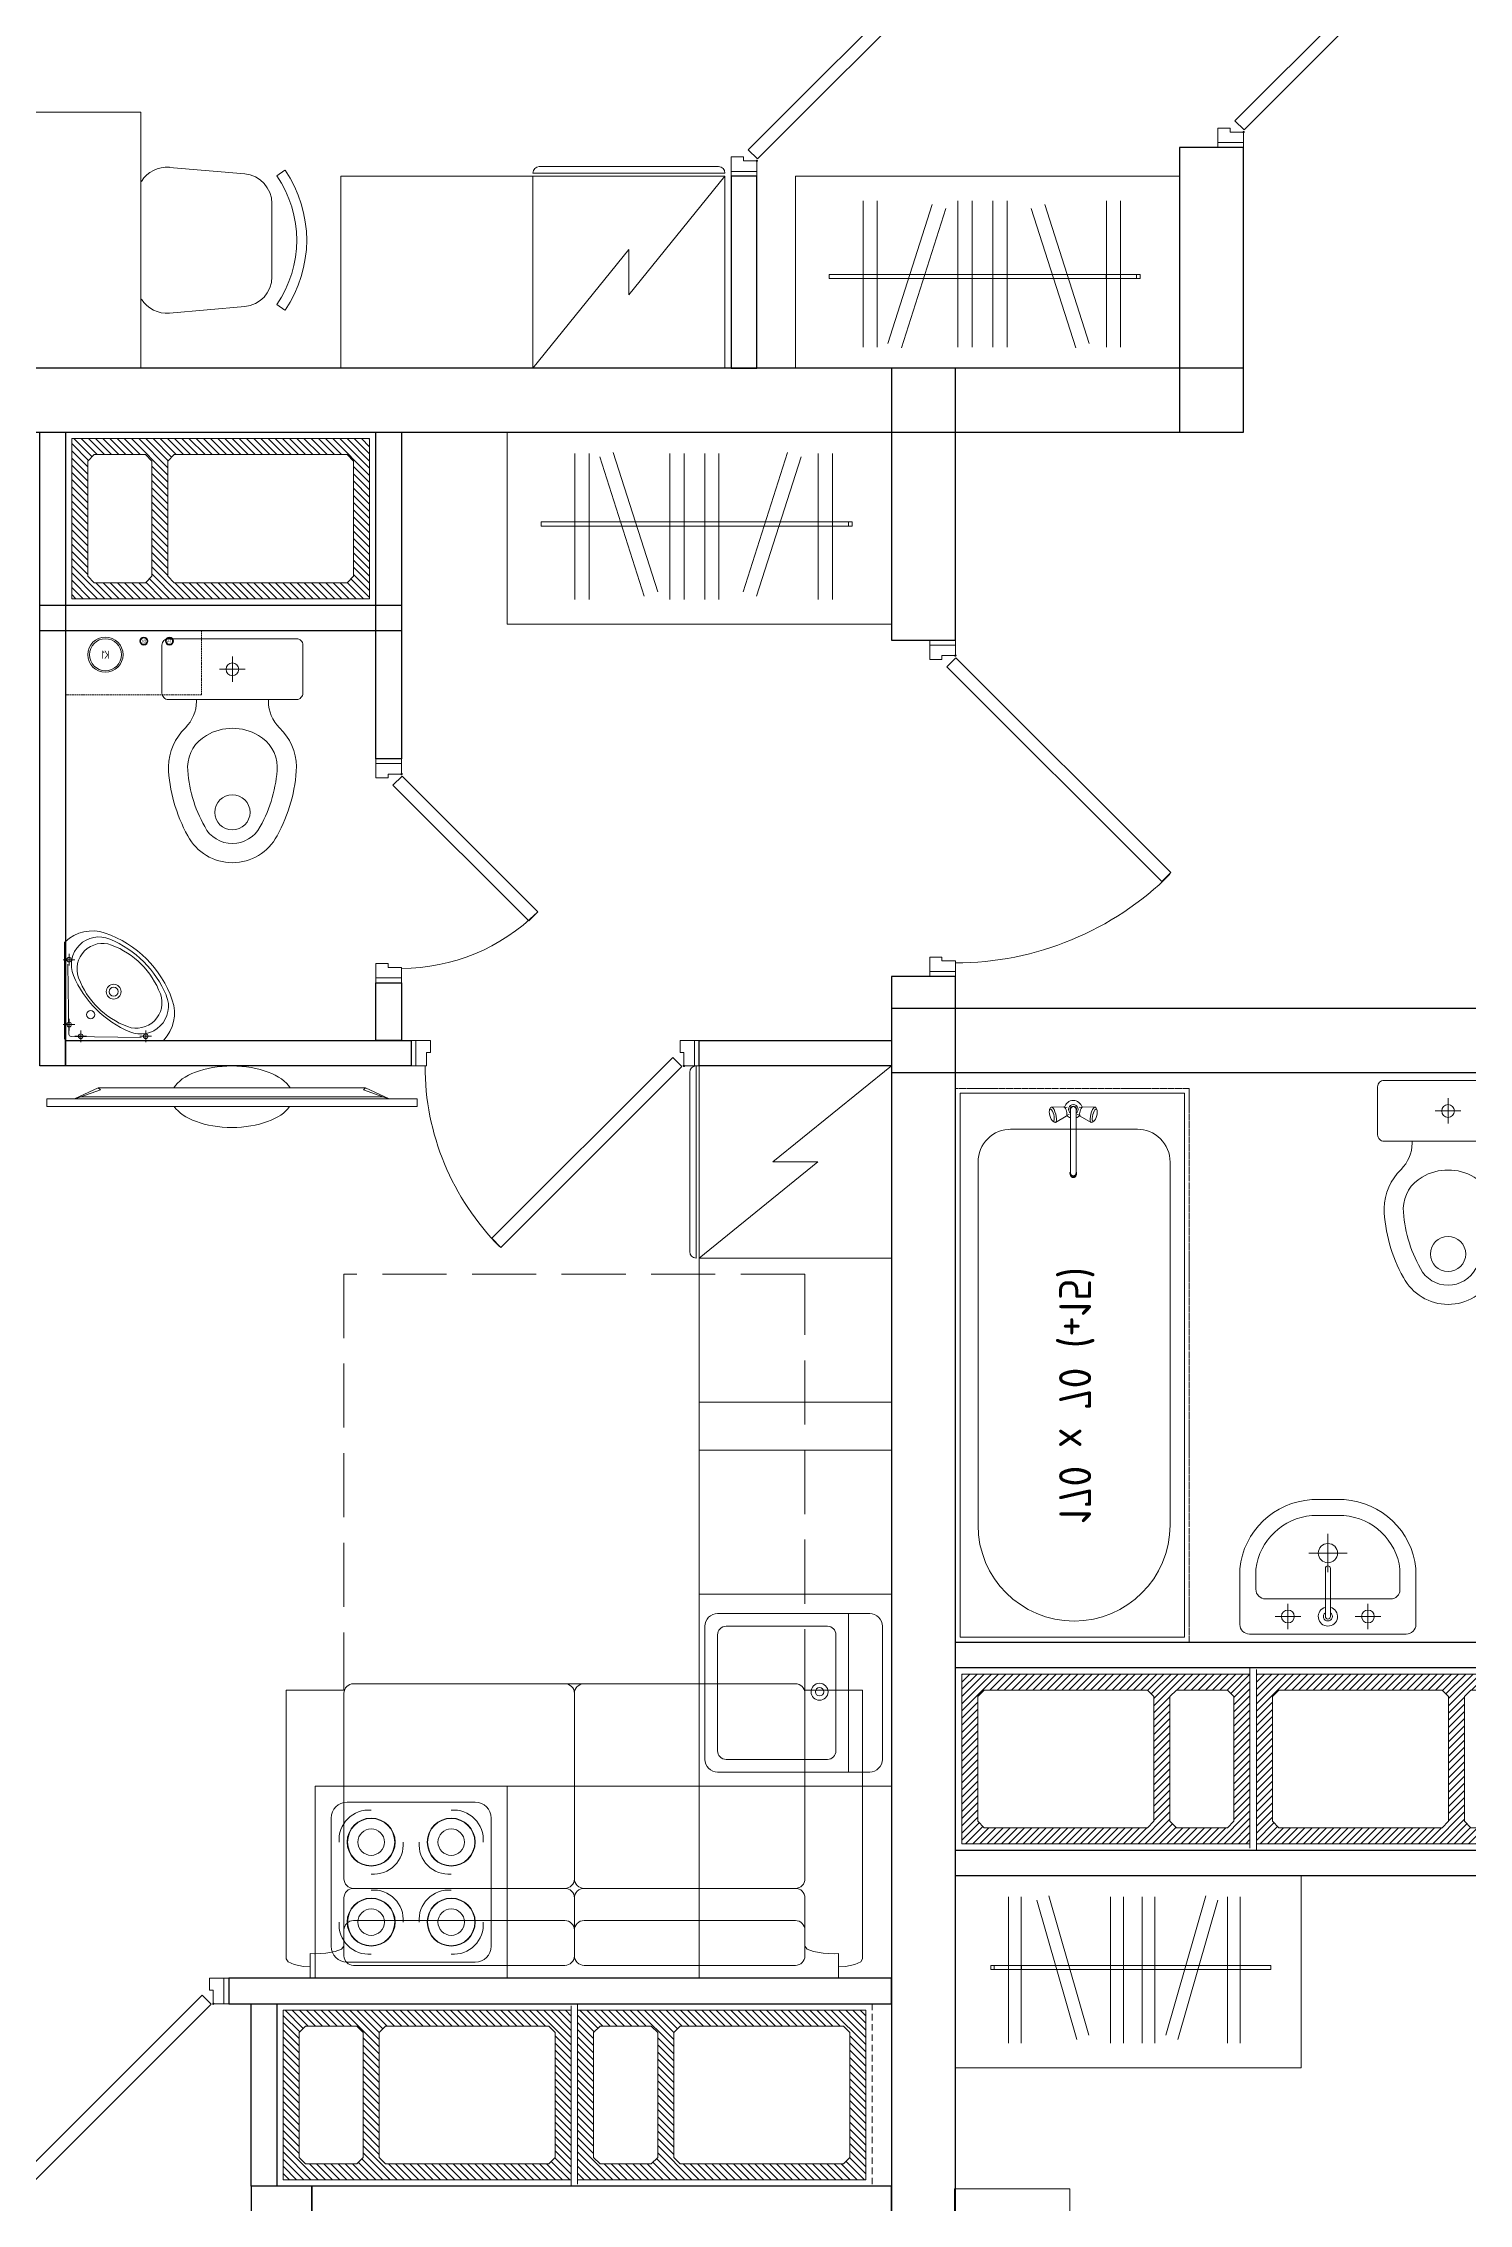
# Model space of a CAD drawing. Header units: millimetres. Extents: x 0 to 145404, y 0 to 194550.
# Drawn here: x 34576 to 39029, y 63161 to 69912 of the extents above; entities that cross this region are included whole.
import ezdxf
from ezdxf.enums import TextEntityAlignment as Align

# ---------------------------------------------------------------- set-up
doc = ezdxf.new("R2010")
doc.units = ezdxf.units.MM
for name, pattern in [('200_ШТРИХ', [320, 200, -120]), ('ACAD_ISO02W100', [15, 12, -3]), ('DASHED', [7, 5, -2, 0]), ('ELGO_LTYPE0', [0]), ('ГОСТ 2.303 5', [24, 20, -1.5, 1, -1.5]), ('секция_тип 7 (18 уч)$0$GOST2.303 4', [7, 5, -2, 0])]:
    doc.linetypes.add(name, pattern=pattern)
for name, color, linetype, lineweight in [('АР - Вентблок', 36, 'Continuous', 9), ('АР - ВК', 126, 'Continuous', 13), ('АР - Двери', 126, 'Continuous', 9), ('АР - Монолит', 56, 'Continuous', 30), ('АР - Обор. - Холодильник', 42, 'Continuous', 9), ('АР - Оборуд', 252, 'Continuous', 0), ('АР - Перегородки 190', 54, 'Continuous', 30), ('АР - Перегородки 80', 32, 'Continuous', 30), ('АР - Сантехника', 150, 'Continuous', 9)]:
    doc.layers.add(name, color=color, linetype=linetype, lineweight=lineweight)
doc.layers.add('АР - мебель', color=7, linetype='Continuous', lineweight=9, true_color=0x787878)
doc.styles.add('GOST 2.304', font='CS_Gost2304.shx', dxfattribs={"oblique": 15})
doc.styles.add('GOST-2.304_Type-B', font='GOST Common.ttf')
doc.styles.add('ГОСТ 2.304', font='CS_Gost2304.shx')

# ---------------------------------------------------------------- blocks, each defined once
blk = doc.blocks.new('Ш03 600х1200')
for p, q in [((0, 600), (-1200, 600)), ((-1200, 0), (-1200, 600)), ((0, 0), (0, 600)), ((-988.5, 66), (-988.5, 522.9)), ((-944.2, 66), (-944.2, 522.9)), ((-911.1, 76.8), (-772.2, 512)), ((-868.9, 63.3), (-730, 498.6)), ((-692.1, 66), (-692.1, 522.9)), ((-647.8, 66), (-647.8, 522.9)), ((-583, 66), (-583, 522.9)), ((-538.7, 66), (-538.7, 522.9)), ((-324.4, 63.3), (-463.3, 498.6)), ((-282.2, 76.8), (-421.1, 512)), ((-228.6, 66), (-228.6, 522.9)), ((-184.3, 66), (-184.3, 522.9)), ((-123, 293.3), (-1094.4, 293.3)), ((-1094.4, 293.3), (-1094.4, 280.4)), ((-1094.4, 280.4), (-123, 280.4)), ((-134.5, 293.3), (-228.9, 293.3)), ((-228.9, 293.3), (-228.9, 280.4)), ((-228.9, 280.4), (-134.5, 280.4)), ((-134.5, 280.4), (-134.5, 293.3)), ((-123, 280.4), (-123, 293.3)), ((0, 0), (-1200, 0))]:
    blk.add_line(p, q)
blk = doc.blocks.new('ОГ78_на2персон_стол800х800')
for p, q in [((-400, -800), (-400, 0)), ((-400, 0), (400, 0)), ((400, 0), (400, -800)), ((-824.7, -198.8), (-850.3, -181.3)), ((-489.2, -172.3), (-724.4, -192.8)), ((489.2, -172.3), (724.4, -192.8)), ((824.7, -198.8), (850.3, -181.3)), ((-809.3, -285.3), (-809.3, -514.7)), ((809.3, -285.3), (809.3, -514.7)), ((-824.7, -601.2), (-850.3, -618.7)), ((-489.2, -627.7), (-724.4, -607.2)), ((489.2, -627.7), (724.4, -607.2)), ((824.7, -601.2), (850.3, -618.7)), ((400, -800), (-400, -800))]:
    blk.add_line(p, q)
for centre, radius, start, end in [((-530.7, -400), 387.3, 145.61966, 214.38034), ((-530.7, -400), 356.3, 145.61966, 214.38034), ((-716.4, -285.3), 92.9, 94.96974, 180), ((-481.1, -264.8), 92.9, 31.59303, 94.96974), ((481.1, -264.8), 92.9, 85.03026, 148.40697), ((716.4, -285.3), 92.9, 0, 85.03026), ((530.7, -400), 356.3, 325.61966, 34.38034), ((530.7, -400), 387.3, 325.61966, 34.38034), ((-716.4, -514.7), 92.9, 180, 265.03026), ((716.4, -514.7), 92.9, 274.96974, 0), ((-481.1, -535.2), 92.9, 265.03026, 328.40697), ((481.1, -535.2), 92.9, 211.59303, 274.96974)]:
    blk.add_arc(centre, radius, start, end)
blk = doc.blocks.new('холодильник')
at = {"layer": 'АР - Обор. - Холодильник'}
for p, q in [((0, 300), (0, -300)), ((600, 300), (0, 300)), ((600, -300), (600, 300)), ((610, 300), (610, -300)), ((610, 300), (610, 300)), ((630, -280), (630, 280)), ((0, -300), (600, -300)), ((610, -300), (610, -300))]:
    blk.add_line(p, q, dxfattribs=at)
blk.add_lwpolyline([(600, 300), (229.3, 0), (370.7, 0), (0, -300)], dxfattribs=at)
for centre, start, end in [((610, 280), 0, 90), ((610, -280), 270, 0)]:
    blk.add_arc(centre, 20, start, end, dxfattribs=at)
blk = doc.blocks.new('*U83')
at = {"ltscale": 100}
for p, q in [((15, -37.5), (15, 42.5)), ((15, 42.5), (60, 42.5)), ((60, 4.5), (48, 4.5)), ((48, 4.5), (48, -35.5)), ((60, 42.5), (60, 4.5)), ((1035, 42.5), (990, 42.5)), ((990, 42.5), (990, 4.5)), ((990, 4.5), (1002, 4.5)), ((1002, 4.5), (1002, -37.5)), ((1035, -37.5), (1035, 42.5)), ((46, -37.5), (15, -37.5)), ((1002, -37.5), (1035, -37.5))]:
    blk.add_line(p, q, dxfattribs=at)
for points in [[(15, 42.5), (0, 42.5), (0, -37.5), (15, -37.5)], [(1035, 42.5), (1050, 42.5), (1050, -37.5), (1035, -37.5)], [(54.4, -38.9), (82.7, -10.6), (754, -682), (725.8, -710.3)]]:
    blk.add_lwpolyline(points, close=True, dxfattribs=at)
blk.add_circle((48, -37.5), 2, dxfattribs=at)
blk.add_arc((57.9, -37.5), 950, 315.13505, 0, dxfattribs=at)
blk = doc.blocks.new('*U73')
at = {"ltscale": 100}
for p, q in [((-885, -37.5), (-885, 42.5)), ((-885, 42.5), (-840, 42.5)), ((-840, 4.5), (-852, 4.5)), ((-852, 4.5), (-852, -37.5)), ((-840, 42.5), (-840, 4.5)), ((-15, 42.5), (-60, 42.5)), ((-60, 42.5), (-60, 4.5)), ((-60, 4.5), (-48, 4.5)), ((-48, 4.5), (-48, -35.5)), ((-15, -37.5), (-15, 42.5)), ((-852, -37.5), (-885, -37.5)), ((-46, -37.5), (-15, -37.5))]:
    blk.add_line(p, q, dxfattribs=at)
for points in [[(-885, 42.5), (-900, 42.5), (-900, -37.5), (-885, -37.5)], [(-15, 42.5), (0, 42.5), (0, -37.5), (-15, -37.5)], [(-54.4, -38.9), (-82.7, -10.6), (-648, -575.9), (-619.7, -604.2)]]:
    blk.add_lwpolyline(points, close=True, dxfattribs=at)
blk.add_circle((-48, -37.5), 2, dxfattribs=at)
blk.add_arc((-56.7, -37.5), 800, 180, 224.86495, dxfattribs=at)
blk = doc.blocks.new('Квартира 1К 5450 тип 8')
at = {"layer": 'АР - Монолит'}
for points in [[(-200, 0), (0, 0), (0, 890), (-200, 890)], [(-6750, 200), (-6750, 0), (0, 0), (0, 200)]]:
    blk.add_lwpolyline(points, close=True, dxfattribs=at)
at = {"layer": 'АР - Оборуд'}
blk.add_lwpolyline([(-2220, 800), (-2220, 200), (-2820, 200), (-2820, 800)], close=True, dxfattribs=at)
at = {"layer": 'АР - Перегородки 80'}
blk.add_lwpolyline([(-1520, 200), (-1520, 800), (-1600, 800), (-1600, 200)], close=True, dxfattribs=at)
at = {"layer": 'АР - Двери', "rotation": 89.99999999999999}
blk.add_blockref('*U83', (-37.5, 890), dxfattribs=at)
at = {"layer": 'АР - Двери', "xscale": -1, "rotation": 90}
blk.add_blockref('*U73', (-1557.5, 800), dxfattribs=at)
at = {"layer": 'АР - мебель', "xscale": -1, "rotation": 180}
blk.add_blockref('ОГ78_на2персон_стол800х800', (-3844.4, 200), dxfattribs=at)
at = {"layer": 'АР - мебель'}
blk.add_blockref('Ш03 600х1200', (-200, 200), dxfattribs=at)
at = {"layer": 'АР - Оборуд', "extrusion": (0, 0, -1), "zscale": -1, "rotation": 90.00000000000001}
blk.add_blockref('холодильник', (1920, 200), dxfattribs=at)
blk = doc.blocks.new('Унитаз_700х440')
at = {"color": 0, "ltscale": 50}
for points in [[(195, -220), (45, -220, -0.414601), (25, -200), (25, 200, -0.414214), (45, 220), (195, 220, -0.414214), (215, 200), (215, -200, -0.414487)], [(327.1, 81.1, -0.261097), (424.4, 140, -0.11879), (612.3, 86.6, -0.608687), (612.3, -86.6, -0.11879), (424.4, -140, -0.261097), (327.1, -81.1, -0.27207)]]:
    blk.add_lwpolyline(points, format="xyb", close=True, dxfattribs=at)
blk.add_lwpolyline([(215, 112.3), (220.9, 112.3, 0.202167), (303, 147, -0.194798), (424.5, 200, -0.119349), (640.7, 139.4, -0.604544), (640.7, -139.4, -0.119349), (424.5, -200, -0.194798), (303, -147, 0.202167), (220.9, -112.3), (215, -112.3)], format="xyb", dxfattribs=at)
for points in [[(120.6, -40), (120.6, 40)], [(159.4, 0), (80.6, 0)]]:
    blk.add_lwpolyline(points, dxfattribs=at)
for centre, radius in [((120.6, 0), 20), ((567.6, 0), 55)]:
    blk.add_circle(centre, radius, dxfattribs=at)
at = {"layer": 'Defpoints', "linetype": 'ACAD_ISO02W100', "lineweight": -2, "ltscale": 10}
blk.add_lwpolyline([(0, -220), (0, 220)], dxfattribs=at)
blk = doc.blocks.new('Умывальник_550х420')
at = {"color": 0, "ltscale": 50}
for points in [[(55, -274.6), (230.3, -274.6, 0.365452), (445, -50.5), (445, 50.2, 0.368387), (228.9, 275.4), (55, 275.4, 0.412588), (25, 245.3), (25, -244.5, 0.412222)], [(163, -224.6), (228, -224.6, 0.357073), (395, -49.7), (395, 50.3, 0.35647), (228, 225.4), (165, 225.4, 0.411711), (135, 195.3), (135, -196.4, 0.420441)], [(80, 8.3), (230, 8.3, -1), (230, -7.7), (80, -7.7, -1)]]:
    blk.add_lwpolyline(points, format="xyb", close=True, dxfattribs=at)
for points in [[(80, 165.3), (80, 85.3)], [(120, 125.3), (40, 125.3)], [(338, 0.2), (218, 0.2)], [(278, 60.2), (278, -59.8)], [(120, -124.7), (40, -124.7)], [(80, -84.7), (80, -164.7)]]:
    blk.add_lwpolyline(points, dxfattribs=at)
for centre, radius in [((80, 125.3), 20), ((278, 0.2), 30), ((80, -124.7), 20)]:
    blk.add_circle(centre, radius, dxfattribs=at)
for radius, start, end in [(30, 15.46601, 344.53399), (14, 34.8499, 325.1501)]:
    blk.add_arc((80, 0.3), radius, start, end, dxfattribs=at)
at = {"layer": 'Defpoints', "linetype": 'ACAD_ISO02W100', "lineweight": -2, "ltscale": 10}
blk.add_lwpolyline([(0, 275.3), (0, -274.7)], dxfattribs=at)
at = {"layer": 'АР - Сантехника', "linetype": 'ACAD_ISO02W100', "ltscale": 10, "style": 'GOST 2.304', "width": 0.7}
blk.add_attdef('NAME', text='', height=250, dxfattribs=at).set_placement((278, 0.2, 0), align=Align.MIDDLE_CENTER)
blk = doc.blocks.new('КРТ37_1550х2200')
for points in [[(-1161.7, -360), (-1161.7, 0), (-801.7, 0)], [(-1161.7, -360), (-801.7, -360), (-801.7, 0)], [(775, 0), (-775, 0)], [(-775, -2200), (-775, 0)], [(775, -2200), (775, 0)], [(1161.7, -360), (1161.7, 0), (801.7, 0)], [(1161.7, -360), (801.7, -360), (801.7, 0)], [(-607.3, -290), (-607.3, -50.8), (-176.2, -50.8), (-176.2, -290)], [(595.7, -290), (595.7, -50.8), (164.6, -50.8), (164.6, -290)], [(-653.1, -290), (775, -290)], [(775, -2200), (-775, -2200)]]:
    blk.add_lwpolyline(points)
blk.add_lwpolyline([(-770.3, -1148.4), (-721, -569.7), (-705.9, -433.6), (-653.1, -290), (-615.3, -380.7), (-502, -471.4), (-607.7, -615)], close=True)
blk = doc.blocks.new('Вентблок 900 х 530')
at = {"layer": 'АР - Вентблок', "lineweight": 5}
h = blk.add_hatch(dxfattribs=at)
h.set_pattern_fill('ANSI31', color=256, scale=5)
h.set_pattern_definition([(45, (-3927617.913, -709139.574), (-11.22532015, 11.22532015), [])])
h.paths.add_polyline_path([(-20, 920), (-550, 920), (-550, 20), (-20, 20)])
h.paths.add_polyline_path([(-480, 670), (-500, 690), (-500, 850), (-480, 870), (-90, 870), (-70, 850), (-70, 690), (-90, 670)], flags=16)
h.paths.add_polyline_path([(-90, 620), (-70, 600), (-70, 90), (-90, 70), (-480, 70), (-500, 90), (-500, 600), (-480, 620)], flags=16)
at = {"layer": 'АР - Вентблок', "linetype": '200_ШТРИХ', "lineweight": 5, "ltscale": 0.1}
blk.add_lwpolyline([(-570, 0), (-570, 940), (0, 940), (0, 0)], close=True, dxfattribs=at)
at = {"layer": 'АР - Вентблок', "linetype": 'ByBlock'}
for points in [[(-550, 20), (-550, 920), (-20, 920), (-20, 20)], [(-500, 690), (-500, 850), (-480, 870), (-90, 870), (-70, 850), (-70, 690), (-90, 670), (-480, 670)], [(-500, 90), (-500, 600), (-480, 620), (-90, 620), (-70, 600), (-70, 90), (-90, 70), (-480, 70)]]:
    blk.add_lwpolyline(points, close=True, dxfattribs=at)
blk = doc.blocks.new('Ванна 170х70 (+15)')
at = {"layer": 'АР - Сантехника'}
for p, q in [((15, 15), (15, 1715)), ((15, 1715), (715, 1715)), ((715, 1715), (715, 15)), ((715, 1715), (715, 1715)), ((287.1, 1661.1), (286.9, 1656.5)), ((286.9, 1656.5), (287.5, 1650.9)), ((288.1, 1664.3), (287.1, 1661.1)), ((287.5, 1650.9), (288.8, 1644.8)), ((291, 1670), (288.1, 1664.3)), ((289.6, 1665.8), (288.1, 1664.3)), ((288.8, 1644.8), (290.7, 1638.9)), ((291.7, 1665.3), (289.6, 1665.8)), ((290.7, 1638.9), (293, 1633.8)), ((292.9, 1671.8), (291, 1670)), ((294.1, 1663), (291.7, 1665.3)), ((332.3, 1672), (292.9, 1671.8)), ((295.6, 1671.2), (292.9, 1671.8)), ((293, 1633.8), (295.5, 1629.9)), ((296.6, 1659.1), (294.1, 1663)), ((295.5, 1629.9), (297.9, 1627.6)), ((298.6, 1668.4), (295.6, 1671.2)), ((298.9, 1653.9), (296.6, 1659.1)), ((297.9, 1627.6), (300, 1627.1)), ((303.3, 1624.1), (297.9, 1627.6)), ((301.6, 1663.5), (298.6, 1668.4)), ((300.8, 1648), (298.9, 1653.9)), ((300, 1627.1), (301.6, 1628.6)), ((302.1, 1642), (300.8, 1648)), ((304.5, 1657), (301.6, 1663.5)), ((301.6, 1628.6), (302.5, 1631.7)), ((302.7, 1636.4), (302.1, 1642)), ((302.5, 1631.7), (302.7, 1636.4)), ((303.3, 1624.1), (305.9, 1623.5)), ((306.9, 1649.7), (304.5, 1657)), ((340, 1643), (305.9, 1623.5)), ((305.9, 1623.5), (307.9, 1625.3)), ((308.5, 1642.1), (306.9, 1649.7)), ((307.9, 1625.3), (309, 1629.3)), ((309.3, 1635.1), (308.5, 1642.1)), ((309, 1629.3), (309.3, 1635.1)), ((333.8, 1671.7), (332.3, 1672)), ((335.6, 1669.9), (333.8, 1671.7)), ((337.5, 1667), (335.6, 1669.9)), ((343.2, 1671.8), (335.7, 1669.8)), ((339.2, 1663.1), (337.5, 1667)), ((340.6, 1658.7), (339.2, 1663.1)), ((340, 1643), (341.2, 1644.1)), ((341.6, 1654.2), (340.6, 1658.7)), ((341.2, 1644.1), (341.9, 1646.5)), ((342.1, 1650), (341.6, 1654.2)), ((341.9, 1646.5), (342.1, 1650)), ((349.4, 1648.6), (341.9, 1646.6)), ((353.2, 1637.8), (353.4, 1637.7)), ((353.4, 1664.4), (353.4, 1464.3)), ((370.4, 1664.4), (370.4, 1464.3)), ((370.4, 1637.7), (370.5, 1637.8)), ((374.4, 1648.6), (381.8, 1646.6)), ((380.6, 1671.8), (388, 1669.8)), ((382.1, 1654.2), (381.7, 1650)), ((381.7, 1650), (381.8, 1646.5)), ((381.8, 1646.5), (382.5, 1644.1)), ((383.1, 1658.7), (382.1, 1654.2)), ((382.5, 1644.1), (383.7, 1643)), ((384.5, 1663.1), (383.1, 1658.7)), ((383.7, 1643), (417.9, 1623.5)), ((386.3, 1667), (384.5, 1663.1)), ((388.1, 1669.9), (386.3, 1667)), ((389.9, 1671.7), (388.1, 1669.9)), ((391.5, 1672), (389.9, 1671.7)), ((391.5, 1672), (430.8, 1671.8)), ((415.3, 1642.1), (414.5, 1635.1)), ((414.5, 1635.1), (414.7, 1629.3)), ((414.7, 1629.3), (415.9, 1625.3)), ((416.9, 1649.7), (415.3, 1642.1)), ((415.9, 1625.3), (417.9, 1623.5)), ((419.3, 1657), (416.9, 1649.7)), ((417.9, 1623.5), (420.5, 1624.1)), ((422.1, 1663.5), (419.3, 1657)), ((420.5, 1624.1), (425.9, 1627.6)), ((421.7, 1642), (421.1, 1636.4)), ((421.1, 1636.4), (421.2, 1631.7)), ((421.2, 1631.7), (422.2, 1628.6)), ((423, 1648), (421.7, 1642)), ((425.2, 1668.4), (422.1, 1663.5)), ((422.2, 1628.6), (423.8, 1627.1)), ((424.9, 1653.9), (423, 1648)), ((423.8, 1627.1), (425.9, 1627.6)), ((427.2, 1659.1), (424.9, 1653.9)), ((428.2, 1671.2), (425.2, 1668.4)), ((425.9, 1627.6), (428.3, 1629.9)), ((429.6, 1663), (427.2, 1659.1)), ((430.8, 1671.8), (428.2, 1671.2)), ((428.3, 1629.9), (430.7, 1633.8)), ((432, 1665.3), (429.6, 1663)), ((430.7, 1633.8), (433, 1638.9)), ((432.8, 1670), (430.8, 1671.8)), ((434.1, 1665.8), (432, 1665.3)), ((432.8, 1670), (435.7, 1664.3)), ((433, 1638.9), (434.9, 1644.8)), ((435.7, 1664.3), (434.1, 1665.8)), ((434.9, 1644.8), (436.2, 1650.9)), ((436.6, 1661.1), (435.7, 1664.3)), ((436.2, 1650.9), (436.8, 1656.5)), ((436.8, 1656.5), (436.6, 1661.1)), ((558.2, 1602.4), (161.2, 1602.4)), ((59.4, 365.8), (59.4, 1499.9)), ((659.4, 1499.9), (659.4, 365.8)), ((715, 15), (15, 15)), ((15, 15), (15, 15))]:
    blk.add_line(p, q, dxfattribs=at)
at = {"layer": 'АР - Сантехника', "linetype": 'ГОСТ 2.303 5'}
blk.add_lwpolyline([(0, 1730), (730, 1730), (730, 0), (0, 0)], close=True, dxfattribs=at)
at = {"layer": 'АР - Сантехника'}
for points in [[(353.4, 1469.8), (352.6, 1468.7), (352, 1467.5), (351.6, 1466.2), (351.4, 1464.9), (351.4, 1463.6), (351.6, 1462.3), (352.1, 1461), (352.7, 1459.8), (353.5, 1458.7), (354.5, 1457.7), (355.6, 1456.9), (356.9, 1456.2), (358.2, 1455.6), (359.7, 1455.2), (361.1, 1455.1), (362.6, 1455.1), (364.1, 1455.2), (365.5, 1455.6), (366.9, 1456.2), (368.1, 1456.9), (369.3, 1457.7), (370.2, 1458.7), (371.1, 1459.8), (371.7, 1461), (372.1, 1462.3), (372.3, 1463.6), (372.4, 1464.9), (372.2, 1466.2), (371.8, 1467.5), (371.2, 1468.7), (370.4, 1469.8)], [(353.4, 1464.3), (353.5, 1463.1), (353.8, 1462), (354.3, 1460.9), (355, 1459.9), (355.9, 1459), (356.9, 1458.2), (358, 1457.6), (359.3, 1457.2), (360.5, 1456.9), (361.9, 1456.8), (363.2, 1456.9), (364.5, 1457.2), (365.7, 1457.6), (366.9, 1458.2), (367.9, 1459), (368.8, 1459.9), (369.5, 1460.9), (370, 1462), (370.3, 1463.1), (370.4, 1464.3)], [(353.4, 1458.9), (353.5, 1457.7), (353.8, 1456.5), (354.3, 1455.4), (355, 1454.4), (355.9, 1453.5), (356.9, 1452.7), (358, 1452.1), (359.3, 1451.7), (360.5, 1451.4), (361.9, 1451.3), (363.2, 1451.4), (364.5, 1451.7), (365.7, 1452.1), (366.9, 1452.7), (367.9, 1453.5), (368.8, 1454.4), (369.5, 1455.4), (370, 1456.5), (370.3, 1457.7), (370.4, 1458.9)]]:
    blk.add_lwpolyline(points, dxfattribs=at)
for centre, radius, start, end in [((361.9, 1664.4), 28, 13.41646, 166.58354), ((361.9, 1664.4), 28, 223.41646, 252.32776), ((361.9, 1664.4), 15, 304.51811, 235.48189), ((361.9, 1664.4), 10, 328.21167, 211.78833), ((361.9, 1664.4), 8.5, 0, 180), ((361.9, 1664.4), 28, 287.67224, 316.58354), ((161.9, 1499.9), 102.5, 89.24097, 179.99927), ((556.9, 1499.9), 102.5, 359.99991, 90.75903), ((359.4, 365.8), 300, 180, 0)]:
    blk.add_arc(centre, radius, start, end, dxfattribs=at)
at = {"layer": 'АР - Сантехника', "linetype": 'Continuous', "style": 'GOST-2.304_Type-B'}
blk.add_text('170 х 70 (+15)', height=100, rotation=90, dxfattribs=at).set_placement((356.2, 771.5), align=Align.MIDDLE_CENTER)
blk = doc.blocks.new('Квартира 1С 4250 тип 8')
at = {"layer": 'АР - Монолит'}
for points in [[(-1850, 0), (-4450, 0), (-4450, -200), (-1850, -200)], [(-4450, 0), (-4450, -6150), (-4250, -6150), (-4250, 0)]]:
    blk.add_lwpolyline(points, close=True, dxfattribs=at)
at = {"layer": 'АР - Перегородки 80'}
for points in [[(-4250, -2060), (-4250, -1980), (-2390, -1980), (-2390, -2060)], [(-4250, -2710), (-4250, -2630), (-2390, -2630), (-2390, -2710)]]:
    blk.add_lwpolyline(points, close=True, dxfattribs=at)
at = {"xscale": -1}
blk.add_blockref('Ванна 170х70 (+15)', (-3520, -1980), dxfattribs=at)
at = {"xscale": -1, "rotation": 270}
for p in [(-4250, -2060), (-3330, -2060)]:
    blk.add_blockref('Вентблок 900 х 530', p, dxfattribs=at)
at = {"layer": 'АР - мебель'}
for name, p, xscale, rotation in [('Ш03 600х1200', (-4250, -2710), 0.9000000000000002, 180), ('КРТ37_1550х2200', (-4252.9, -4849.5), -1, 90)]:
    blk.add_blockref(name, p, dxfattribs=dict(at, xscale=xscale, rotation=rotation))
at = {"layer": 'АР - Сантехника', "xscale": -1, "rotation": 90}
blk.add_blockref('Унитаз_700х440', (-2711.2, -200), dxfattribs=at)
at = {"layer": 'АР - Сантехника', "rotation": 90.00000000041683}
blk.add_blockref('Умывальник_550х420', (-3086.3, -1980), dxfattribs=at)
blk = doc.blocks.new('*U269')
at = {"ltscale": 100}
for p, q in [((15, -37.5), (15, 42.5)), ((15, 42.5), (60, 42.5)), ((60, 4.5), (48, 4.5)), ((48, 4.5), (48, -35.5)), ((60, 42.5), (60, 4.5)), ((1035, 42.5), (990, 42.5)), ((990, 42.5), (990, 4.5)), ((990, 4.5), (1002, 4.5)), ((1002, 4.5), (1002, -37.5)), ((1035, -37.5), (1035, 42.5)), ((46, -37.5), (15, -37.5)), ((1002, -37.5), (1035, -37.5))]:
    blk.add_line(p, q, dxfattribs=at)
for points in [[(15, 42.5), (0, 42.5), (0, -37.5), (15, -37.5)], [(1035, 42.5), (1050, 42.5), (1050, -37.5), (1035, -37.5)], [(54.4, -38.9), (82.7, -10.6), (754, -682), (725.8, -710.3)]]:
    blk.add_lwpolyline(points, close=True, dxfattribs=at)
blk.add_circle((48, -37.5), 2, dxfattribs=at)
blk.add_arc((57.9, -37.5), 950, 315.13505, 0, dxfattribs=at)
blk = doc.blocks.new('*U213')
at = {"ltscale": 100}
for p, q in [((15, -37.5), (15, 42.5)), ((15, 42.5), (60, 42.5)), ((60, 4.5), (48, 4.5)), ((48, 4.5), (48, -35.5)), ((60, 42.5), (60, 4.5)), ((885, 42.5), (840, 42.5)), ((840, 42.5), (840, 4.5)), ((840, 4.5), (852, 4.5)), ((852, 4.5), (852, -37.5)), ((885, -37.5), (885, 42.5)), ((46, -37.5), (15, -37.5)), ((852, -37.5), (885, -37.5))]:
    blk.add_line(p, q, dxfattribs=at)
for points in [[(15, 42.5), (0, 42.5), (0, -37.5), (15, -37.5)], [(885, 42.5), (900, 42.5), (900, -37.5), (885, -37.5)], [(54.4, -38.9), (82.7, -10.6), (648, -575.9), (619.7, -604.2)]]:
    blk.add_lwpolyline(points, close=True, dxfattribs=at)
blk.add_circle((48, -37.5), 2, dxfattribs=at)
blk.add_arc((56.7, -37.5), 800, 315.13505, 0, dxfattribs=at)
blk = doc.blocks.new('*U202')
at = {"ltscale": 100}
for p, q in [((15, 37.5), (15, -42.5)), ((46, 37.5), (15, 37.5)), ((48, -4.5), (48, 35.5)), ((652, -4.5), (652, 37.5)), ((652, 37.5), (685, 37.5)), ((685, 37.5), (685, -42.5)), ((15, -42.5), (60, -42.5)), ((60, -4.5), (48, -4.5)), ((60, -42.5), (60, -4.5)), ((640, -42.5), (640, -4.5)), ((640, -4.5), (652, -4.5)), ((685, -42.5), (640, -42.5))]:
    blk.add_line(p, q, dxfattribs=at)
for points in [[(54.4, 38.9), (82.7, 10.6), (506.5, 434.5), (478.3, 462.8)], [(15, -42.5), (0, -42.5), (0, 37.5), (15, 37.5)], [(685, -42.5), (700, -42.5), (700, 37.5), (685, 37.5)]]:
    blk.add_lwpolyline(points, close=True, dxfattribs=at)
blk.add_circle((48, 37.5), 2, dxfattribs=at)
blk.add_arc((55, 37.5), 600, 0, 44.86495, dxfattribs=at)
blk = doc.blocks.new('Стояк ВК')
at = {"layer": 'АР - ВК', "color": 46, "linetype": 'DASHED'}
blk.add_lwpolyline([(0, 200), (425, 200), (425, 0), (0, 0)], close=True, dxfattribs=at)
at = {"layer": 'АР - ВК', "color": 1, "ltscale": 100}
for radius in [12.5, 10]:
    blk.add_circle((100, 167.5), radius, dxfattribs=at)
at = {"layer": 'АР - ВК', "color": 5, "ltscale": 100}
for radius in [12.5, 10]:
    blk.add_circle((180, 167.5), radius, dxfattribs=at)
at = {"layer": 'АР - ВК', "color": 46, "ltscale": 100}
for radius in [55, 50]:
    blk.add_circle((300, 125), radius, dxfattribs=at)
at = {"layer": 'АР - ВК', "color": 1, "ltscale": 100, "style": 'ГОСТ 2.304'}
blk.add_text('Т4', height=10, dxfattribs=at).set_placement((100, 167.5), align=Align.MIDDLE_CENTER)
at = {"layer": 'АР - ВК', "color": 5, "ltscale": 100, "style": 'ГОСТ 2.304'}
blk.add_text('В1', height=10, dxfattribs=at).set_placement((180, 167.5), align=Align.MIDDLE_CENTER)
at = {"layer": 'АР - ВК', "color": 46, "ltscale": 100, "style": 'ГОСТ 2.304'}
blk.add_text('К1', height=25, dxfattribs=at).set_placement((300, 125), align=Align.MIDDLE_CENTER)
blk = doc.blocks.new('s_11')
at = {"color": 0, "lineweight": 0}
for p, q in [((-2.8, 5.7), (-3.1, 302.9)), ((-2.8, 5.7), (-3.1, 302.9)), ((11.5, 234), (11.4, 270.2)), ((-6.7, 252.1), (29.6, 252.1)), ((10.9, 19.3), (7.9, 238.3)), ((-6.5, 49.2), (29.8, 49.2)), ((11.7, 31.1), (11.6, 67.3)), ((237.1, 9.4), (18, 12.2)), ((29.8, 13), (66, 13)), ((47.9, -5.2), (47.9, 31.1)), ((232.7, 13), (268.9, 13)), ((250.8, -5.2), (250.8, 31.1)), ((301.6, -1.5), (4.5, -1.5)), ((301.6, -1.5), (4.5, -1.5))]:
    blk.add_line(p, q, dxfattribs=at)
at = {"color": 0, "lineweight": 0, "extrusion": (0, 0, -1)}
for centre, major_axis, start_param, end_param in [((84.1, 218.8), (-87.2, 87.1), 0.025883, 1.117399), ((84.1, 218.8), (-87.2, 87.1), 0.025883, 1.117399), ((4.2, 302.9), (-5.13, 5.12), -0.785398, 0.025884), ((4.2, 302.9), (-5.13, 5.12), -0.785398, 0.025884), ((105.4, 236.4), (-61.5, 61.5), -1.180146, 1.180146), ((116.1, 223.2), (-56.4, 56.4), -1.140724, 1.140724), ((14.2, 15.4), (-239.5, 239.2), 1.117399, 2.024193), ((14.2, 15.4), (-239.5, 239.2), 1.117399, 2.024193), ((13.2, 14.4), (-231.7, 231.5), 1.180146, 1.961447), ((54, 55.3), (-183.1, 183), 1.140724, 2.000869), ((11.5, 252.1), (-5.13, 5.12), 3.141593, 9.424778), ((327.3, 328.9), (-231.7, 231.5), 4.321738, 5.10304), ((283.9, 285.4), (-183.1, 183), 4.282316, 5.142462), ((150.8, 152.2), (-16.4, 16.4), 3.141593, 9.424778), ((150.8, 152.2), (-10.3, 10.2), 3.141593, 9.424778), ((221.8, 117.6), (-56.4, 56.4), 2.000869, 4.282316), ((235, 106.9), (-61.5, 61.5), 1.961447, 4.321738), ((79.1, 80.4), (-8.98, 8.97), 3.141593, 9.424778), ((217.5, 85.5), (-87.2, 87.1), 2.024193, 3.11571), ((217.5, 85.5), (-87.2, 87.1), 2.024193, 3.11571), ((4.5, 5.7), (-5.13, 5.12), 3.926991, 5.497787), ((4.5, 5.7), (-5.13, 5.12), 3.926991, 5.497787), ((11.7, 49.2), (-5.13, 5.12), 3.141593, 9.424778), ((18.1, 19.4), (-5.13, 5.12), 3.939487, 5.485291), ((47.9, 13), (-5.13, 5.12), 3.141593, 9.424778), ((250.8, 13), (-5.13, 5.12), 3.141593, 9.424778), ((301.6, 5.7), (-5.13, 5.12), 3.115708, 3.926991), ((301.6, 5.7), (-5.13, 5.12), 3.115708, 3.926991)]:
    blk.add_ellipse(centre, major_axis=major_axis, ratio=0.999043, start_param=start_param, end_param=end_param, dxfattribs=at)
blk = doc.blocks.new('*U265')
at = {"color": 0, "linetype": 'ELGO_LTYPE0'}
for p, q in [((-126.3, -578.5), (-126.3, 578.5)), ((-126.3, 578.5), (-103.1, 578.5)), ((-103.1, 578.5), (-103.1, -578.5)), ((-103.1, 491.5), (-68.5, 417.2)), ((-103.1, 489.1), (-96.1, 471.8)), ((-96.1, 471.8), (-96.1, -471.8)), ((-74.4, 410.8), (-96.1, 471.8)), ((-68.5, 417.2), (-74.4, 410.8)), ((-68.5, -417.2), (-68.5, 417.2)), ((-103.1, -491.5), (-68.5, -417.2)), ((-96.1, -471.8), (-103.1, -489.1)), ((-74.4, -410.8), (-96.1, -471.8)), ((-68.5, -417.2), (-74.4, -410.8)), ((-103.1, -578.5), (-126.3, -578.5))]:
    blk.add_line(p, q, dxfattribs=at)
for start_param, end_param in [(0.31972, 2.821873), (3.433141, 5.991637)]:
    blk.add_ellipse((-96.1, 0), major_axis=(0, 189.6), ratio=0.506784, start_param=start_param, end_param=end_param, dxfattribs=at)
blk = doc.blocks.new('КРТД 1800х2000-900 раскладной')
at = {"layer": 'АР - мебель', "linetype": 'ByBlock'}
for p, q in [((-900, 900), (-900, 720)), ((-900, 900), (-100, 900)), ((-100, 900), (-59.9, 900)), ((-50.5, 894.3), (-59.9, 900)), ((-42.4, 875.5), (-50.5, 894.3)), ((-77.9, 776.8), (-76.2, 811.8)), ((-76.2, 811.8), (-77, 825.1)), ((-77, 825.1), (0, 825.1)), ((-36.9, 846.5), (-42.4, 875.5)), ((-35.6, 825.1), (-36.9, 846.5)), ((0, 720.1), (0, 825.1)), ((-91, 727.1), (-83.1, 747)), ((-83.1, 747), (-77.9, 776.8)), ((-920, 690), (-920, -690)), ((-890, 720), (-310.6, 720)), ((-280.6, 690), (-280.6, 30)), ((-280.6, 690), (-280.6, 30)), ((-70, 720), (-250.6, 720)), ((-180, 690), (-180, 30)), ((-100.4, 720.1), (-91, 727.1)), ((-40, 30), (-40, 690)), ((0, 720), (0, -720)), ((-250.6, 0), (-70, 0)), ((-70, 0), (-250.6, 0)), ((-310.6, 0), (-890, 0)), ((-890, 0), (-310.6, 0)), ((-280.6, -30), (-280.6, -690)), ((-280.6, -30), (-280.6, -690)), ((-180, -30), (-180, -690)), ((-40, -690), (-40, -30)), ((-900, -900), (-900, -720)), ((-310.6, -720), (-890, -720)), ((-250.6, -720), (-70, -720)), ((-91, -727.1), (-100.4, -720.1)), ((-83.1, -747), (-91, -727.1)), ((0, -825.1), (0, -720)), ((-77.9, -776.8), (-83.1, -747)), ((-76.2, -811.8), (-77.9, -776.8)), ((-77, -825.1), (-76.2, -811.8)), ((-77, -825.1), (0, -825.1)), ((-50.5, -894.3), (-42.4, -875.5)), ((-42.4, -875.5), (-36.9, -846.5)), ((-36.9, -846.5), (-35.6, -825.1)), ((-900, -900), (-100, -900)), ((-100, -900), (-59.9, -900)), ((-59.9, -900), (-50.5, -894.3))]:
    blk.add_line(p, q, dxfattribs=at)
at = {"layer": 'АР - мебель', "linetype": 'секция_тип 7 (18 уч)$0$GOST2.303 4', "ltscale": 40}
blk.add_lwpolyline([(-890, -720), (-2200, -720), (-2200, 720), (-900, 720)], dxfattribs=at)
at = {"layer": 'АР - мебель', "linetype": 'ByBlock'}
for centre, major_axis, start_param, end_param in [((-890, 690), (21.2, 21.2), 0.785381, 2.356177), ((-310.6, 690), (21.2, 21.2), -0.785416, 0.785381), ((-250.6, 690), (21.2, -21.2), 2.356177, 3.926973), ((-150, 690), (21.2, -21.2), 2.356177, 3.926973), ((-70, 690), (21.2, -21.2), 0.785381, 2.356177), ((-890, 30), (21.2, 21.2), 2.356177, 3.926973), ((-310.6, 30), (21.2, -21.2), 5.49777, 7.068566), ((-250.6, 30), (21.2, 21.2), 2.356177, 3.926973), ((-150, 30), (21.2, 21.2), 2.356177, 3.926973), ((-70, 30), (21.2, -21.2), 5.49777, 7.068566), ((-70, -30), (21.2, 21.2), -0.785416, 0.785381), ((-890, -30), (21.2, 21.2), 0.785381, 2.356177), ((-310.6, -30), (21.2, 21.2), -0.785416, 0.785381), ((-250.6, -30), (21.2, -21.2), 2.356177, 3.926973), ((-150, -30), (21.2, 21.2), 0.785381, 2.356177), ((-890, -690), (21.2, 21.2), 2.356177, 3.926973), ((-310.6, -690), (21.2, 21.2), 3.926973, 5.49777), ((-250.6, -690), (21.2, 21.2), 2.356177, 3.926973), ((-150, -690), (21.2, 21.2), 2.356177, 3.926973), ((-70, -690), (21.2, -21.2), 5.49777, 7.068566)]:
    blk.add_ellipse(centre, major_axis=major_axis, ratio=1, start_param=start_param, end_param=end_param, dxfattribs=at)
blk = doc.blocks.new('*U206')
at = {"ltscale": 100}
for p, q in [((15, 37.5), (15, -42.5)), ((46, 37.5), (15, 37.5)), ((48, -4.5), (48, 35.5)), ((852, -4.5), (852, 37.5)), ((852, 37.5), (885, 37.5)), ((885, 37.5), (885, -42.5)), ((15, -42.5), (60, -42.5)), ((60, -4.5), (48, -4.5)), ((60, -42.5), (60, -4.5)), ((840, -42.5), (840, -4.5)), ((840, -4.5), (852, -4.5)), ((885, -42.5), (840, -42.5))]:
    blk.add_line(p, q, dxfattribs=at)
for points in [[(54.4, 38.9), (82.7, 10.6), (648, 575.9), (619.7, 604.2)], [(15, -42.5), (0, -42.5), (0, 37.5), (15, 37.5)], [(885, -42.5), (900, -42.5), (900, 37.5), (885, 37.5)]]:
    blk.add_lwpolyline(points, close=True, dxfattribs=at)
blk.add_circle((48, 37.5), 2, dxfattribs=at)
blk.add_arc((56.7, 37.5), 800, 0, 44.86495, dxfattribs=at)
blk = doc.blocks.new('Вентблок 930 х 500')
at = {"layer": 'АР - Вентблок', "lineweight": 5}
h = blk.add_hatch(dxfattribs=at)
h.set_pattern_fill('ANSI31', color=256, scale=5)
h.set_pattern_definition([(45, (-3927587.913, -709139.574), (-11.22532015, 11.22532015), [])])
h.paths.add_polyline_path([(-20, 950), (-520, 950), (-520, 20), (-20, 20)])
h.paths.add_polyline_path([(-450, 700), (-470, 720), (-470, 880), (-450, 900), (-90, 900), (-70, 880), (-70, 720), (-90, 700)], flags=16)
h.paths.add_polyline_path([(-90, 650), (-70, 630), (-70, 90), (-90, 70), (-450, 70), (-470, 90), (-470, 630), (-450, 650)], flags=16)
at = {"layer": 'АР - Вентблок', "linetype": '200_ШТРИХ', "lineweight": 5, "ltscale": 0.1}
blk.add_lwpolyline([(-540, 0), (-540, 970), (0, 970), (0, 0)], close=True, dxfattribs=at)
at = {"layer": 'АР - Вентблок', "linetype": 'ByBlock'}
for points in [[(-520, 20), (-520, 950), (-20, 950), (-20, 20)], [(-470, 720), (-470, 880), (-450, 900), (-90, 900), (-70, 880), (-70, 720), (-90, 700), (-450, 700)], [(-470, 90), (-470, 630), (-450, 650), (-90, 650), (-70, 630), (-70, 90), (-90, 70), (-450, 70)]]:
    blk.add_lwpolyline(points, close=True, dxfattribs=at)
blk = doc.blocks.new('k_22')
at = {"ltscale": 600}
for p, q in [((0, 600), (0, 0)), ((600, 600), (0, 600)), ((500, 550), (100, 550)), ((600, 0), (600, 600)), ((50, 500), (50, 100)), ((550, 100), (550, 500)), ((0, 0), (600, 0)), ((100, 50), (500, 50))]:
    blk.add_line(p, q, dxfattribs=at)
for centre in [(175, 425), (425, 425), (175, 175), (425, 175)]:
    blk.add_circle(centre, 75, dxfattribs=at)
for centre, radius, start, end in [((100, 500), 50, 90, 180), ((500, 500), 50, 0, 90), ((167.7, 432.3), 93, 85.49745, 184.50255), ((175, 425), 73.8, 0, 180), ((425, 425), 73.8, 0, 180), ((432.3, 432.3), 93, 355.49745, 94.50255), ((175, 425), 73.8, 180, 0), ((175, 425), 41.3, 0, 180), ((175, 425), 41.3, 180, 0), ((182.3, 417.7), 93, 265.49745, 4.50255), ((417.7, 417.7), 93, 175.49745, 274.50255), ((425, 425), 73.8, 180, 0), ((425, 425), 41.3, 0, 180), ((425, 425), 41.3, 180, 0), ((182.3, 182.3), 93, 355.49745, 94.50255), ((417.7, 182.3), 93, 85.49745, 184.50255), ((175, 175), 73.8, 0, 180), ((175, 175), 41.3, 0, 180), ((425, 175), 73.8, 0, 180), ((425, 175), 41.3, 0, 180), ((167.7, 167.7), 93, 175.49745, 274.50255), ((175, 175), 73.8, 180, 0), ((175, 175), 41.3, 180, 0), ((425, 175), 73.8, 180, 0), ((425, 175), 41.3, 180, 0), ((432.3, 167.7), 93, 265.49745, 4.50255), ((100, 100), 50, 180, 270), ((500, 100), 50, 270, 0)]:
    blk.add_arc(centre, radius, start, end, dxfattribs=at)
blk = doc.blocks.new('М15 600х600')
for p, q in [((-600, 600), (-600, 0)), ((-600, 600), (0, 600)), ((-516.4, 571.8), (-100.6, 571.8)), ((0, 600), (0, 0)), ((-556, 57), (-556, 532.2)), ((-61, 532.2), (-61, 57)), ((-556, 466.2), (-61, 466.2)), ((-490, 426.6), (-127, 426.6)), ((-516.4, 83.4), (-516.4, 400.2)), ((-100.6, 83.4), (-100.6, 400.2)), ((-61, 400.2), (-61, 83.4)), ((-600, 0), (0, 0)), ((-100.6, 17.4), (-516.4, 17.4)), ((-127, 57), (-490, 57))]:
    blk.add_line(p, q)
for centre, major_axis, start_param, end_param in [((-516.4, 532.2), (-28, 28), -0.785398, 0.785398), ((-100.6, 532.2), (28, 28), 5.497787, 7.068583), ((-490, 400.2), (-18.7, 18.7), -0.785398, 0.785398), ((-127, 400.2), (18.7, 18.7), 5.497787, 7.068583), ((-305.2, 375.6), (18.7, 18.7), 5.497787, 11.780972), ((-305.2, 375.6), (9.33, 9.33), 5.497787, 11.780972), ((-490, 83.4), (18.7, 18.7), 2.356194, 3.926991), ((-127, 83.4), (-18.7, 18.7), 2.356194, 3.926991), ((-516.4, 57), (28, 28), 2.356194, 3.926991), ((-100.6, 57), (-28, 28), 2.356194, 3.926991)]:
    blk.add_ellipse(centre, major_axis=major_axis, ratio=1, start_param=start_param, end_param=end_param)
blk = doc.blocks.new('Квартира 1К 5200 тип 15')
at = {"layer": 'АР - Монолит'}
for points in [[(-5850, -200), (0, -200), (0, 0), (-5850, 0)], [(0, 0), (-200, 0), (-200, -850), (0, -850)], [(0, -8150), (0, -1900), (-200, -1900), (-200, -8150)]]:
    blk.add_lwpolyline(points, close=True, dxfattribs=at)
at = {"layer": 'АР - Оборуд'}
for points in [[(-800, -3380), (-200, -3380), (-200, -2780), (-800, -2780)], [(-800, -3830), (-200, -3830), (-200, -3230), (-800, -3230)], [(-800, -4430), (-200, -4430), (-200, -3830), (-800, -3830)], [(-2000, -5030), (-1400, -5030), (-1400, -4430), (-2000, -4430)], [(-1400, -5030), (-800, -5030), (-800, -4430), (-1400, -4430)], [(-800, -5030), (-200, -5030), (-200, -4430), (-800, -4430)]]:
    blk.add_lwpolyline(points, close=True, dxfattribs=at)
at = {"layer": 'АР - Перегородки 190', "elevation": 0}
blk.add_lwpolyline([(-2200, -5680), (-2200, -6200), (-2010, -6200), (-2010, -5680)], close=True, dxfattribs=at)
at = {"layer": 'АР - Перегородки 80'}
for points in [[(-2860, -2180), (-2860, -200), (-2780, -200), (-2780, -2180)], [(-1810, -1220), (-1810, -200), (-1730, -200), (-1730, -1220)], [(-2860, -820), (-2860, -740), (-1730, -740), (-1730, -820)], [(-1810, -2100), (-1810, -1920), (-1730, -1920), (-1730, -2100)], [(-2780, -2180), (-2780, -2100), (-1700, -2100), (-1700, -2180)], [(-800, -2180), (-800, -2100), (-200, -2100), (-200, -2180)], [(-200, -5110), (-200, -5030), (-2270, -5030), (-2270, -5110)], [(-2200, -5680), (-2200, -5110), (-2120, -5110), (-2120, -5680)], [(-200, -5760), (-200, -5680), (-2010, -5680), (-2010, -5760)]]:
    blk.add_lwpolyline(points, close=True, dxfattribs=at)
at = {"rotation": 90.00000000000001}
for name, p in [('Вентблок 930 х 500', (-1810, -200)), ('Вентблок 900 х 530', (-1180, -5110)), ('Вентблок 900 х 530', (-260, -5110))]:
    blk.add_blockref(name, p, dxfattribs=at)
at = {"xscale": -1, "rotation": 89.99999999999905}
blk.add_blockref('КРТД 1800х2000-900 раскладной', (-1190, -5030), dxfattribs=at)
at = {"layer": 'АР - ВК', "xscale": -1}
blk.add_blockref('Стояк ВК', (-2355, -1020), dxfattribs=at)
at = {"layer": 'АР - Двери', "xscale": -1, "rotation": 90}
blk.add_blockref('*U269', (-37.5, -850), dxfattribs=at)
at = {"layer": 'АР - Двери'}
for name, p, rotation in [('*U202', (-1767.5, -1220), 270), ('*U206', (-2270, -5072.5, 0), 180)]:
    blk.add_blockref(name, p, dxfattribs=dict(at, rotation=rotation))
at = {"layer": 'АР - Двери', "xscale": -1}
blk.add_blockref('*U213', (-800, -2142.5), dxfattribs=at)
at = {"layer": 'АР - мебель', "xscale": -1}
for name, p, rotation in [('Ш03 600х1200', (-200, -200), 180), ('*U265', (-2260, -2180), 270)]:
    blk.add_blockref(name, p, dxfattribs=dict(at, rotation=rotation))
at = {"layer": 'АР - Оборуд', "extrusion": (0, 0, -1), "xscale": -1, "zscale": -1, "rotation": 180}
blk.add_blockref('холодильник', (200, -2480), dxfattribs=at)
at = {"layer": 'АР - Оборуд', "xscale": -1}
for name, p, rotation in [('М15 600х600', (-800, -3830), 270.0000000475355), ('k_22', (-1400, -4430), 90)]:
    blk.add_blockref(name, p, dxfattribs=dict(at, rotation=rotation))
at = {"layer": 'АР - Сантехника', "xscale": -1, "rotation": 90}
blk.add_blockref('Унитаз_700х440', (-2258.3, -820), dxfattribs=at)
at = {"layer": 'АР - Сантехника'}
blk.add_blockref('s_11', (-2780, -2100), dxfattribs=at)
blk = doc.blocks.new('V_Section_3')
for name, p in [('Квартира 1К 5450 тип 8', (7150, -34650)), ('Квартира 1К 5200 тип 15', (6250, -34450)), ('Квартира 1С 4250 тип 8', (10500, -36450))]:
    blk.add_blockref(name, p)

msp = doc.modelspace()

# ---------------------------------------------------------------- block references
msp.add_blockref('V_Section_3', (31175.5, 103346.1, 0))

doc.saveas('drawing.dxf')
